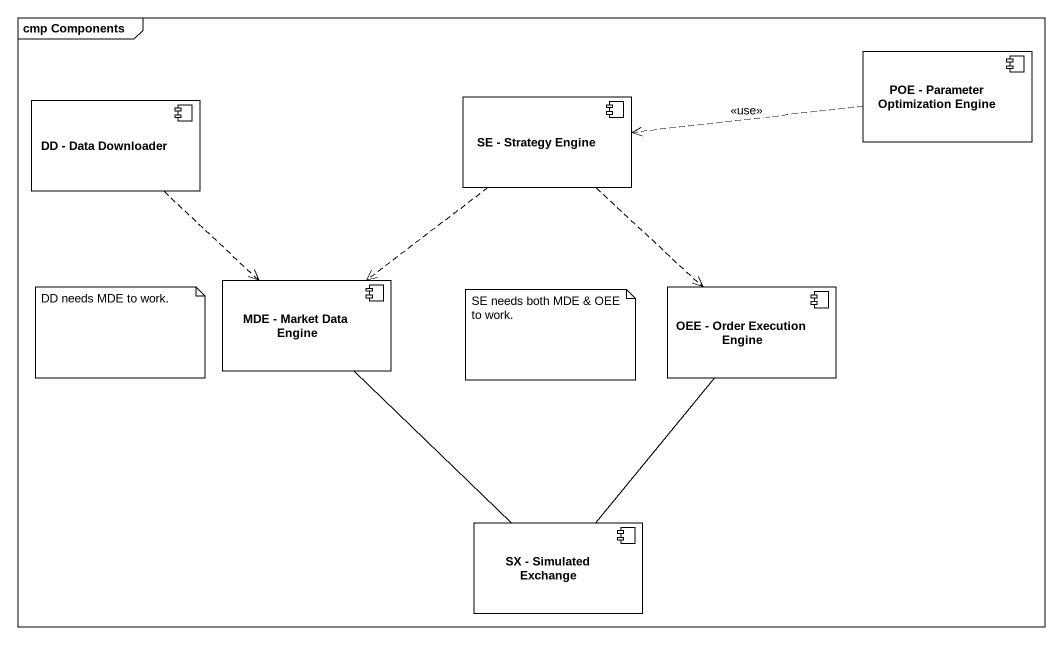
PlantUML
@startuml
mainframe cmp Components
component "SE - Strategy Engine" as SE_Strategy_Engine
component "POE - Parameter Optimization Engine" as POE_Parameter_Optimization
component "DD - Data Downloader" as DD_Data_Downloader
component "MDE - Market Data Engine" as MDE_Market_Data_Engine
component "OEE - Order Execution Engine" as OEE_Order_Execution_Engine
component "SX - Simulated Exchange" as SX_Simulated_Exchange
SE_Strategy_Engine ..> MDE_Market_Data_Engine
SE_Strategy_Engine ..> OEE_Order_Execution_Engine
POE_Parameter_Optimization .left.> SE_Strategy_Engine : <<use>>
DD_Data_Downloader ..> MDE_Market_Data_Engine
MDE_Market_Data_Engine -- SX_Simulated_Exchange
OEE_Order_Execution_Engine -- SX_Simulated_Exchange
note as N1
  DD needs MDE to work.
end note
note as N2
  SE needs both MDE & OEE to work.
end note
@enduml
